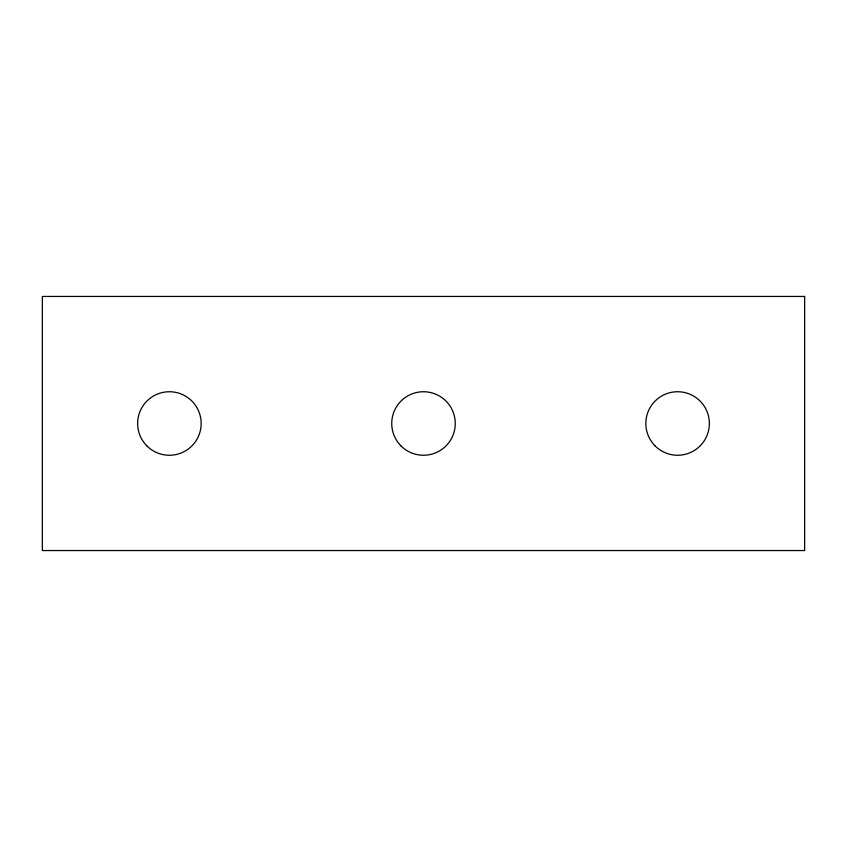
<?xml version="1.0" encoding="UTF-8"?>
<svg xmlns="http://www.w3.org/2000/svg" width="847" height="847" viewBox="0 0 847 847"><rect width="100%" height="100%" fill="white"/><g stroke="black" fill="none" stroke-linecap="round" stroke-linejoin="round"><path stroke-width="1.27" d="M804.65 296.45L42.35 296.45L42.35 550.55L804.65 550.55L804.65 296.45M401.044 445.956A31.763 31.763 0 0 0 454.183 431.716A31.763 31.763 0 0 0 415.284 392.817A31.763 31.763 0 0 0 401.044 445.956M146.944 445.956A31.763 31.763 0 0 0 200.083 431.716A31.763 31.763 0 0 0 161.184 392.817A31.763 31.763 0 0 0 146.944 445.956M655.144 445.956A31.763 31.763 0 0 0 708.283 431.716A31.763 31.763 0 0 0 669.384 392.817A31.763 31.763 0 0 0 655.144 445.956"/></g></svg>
